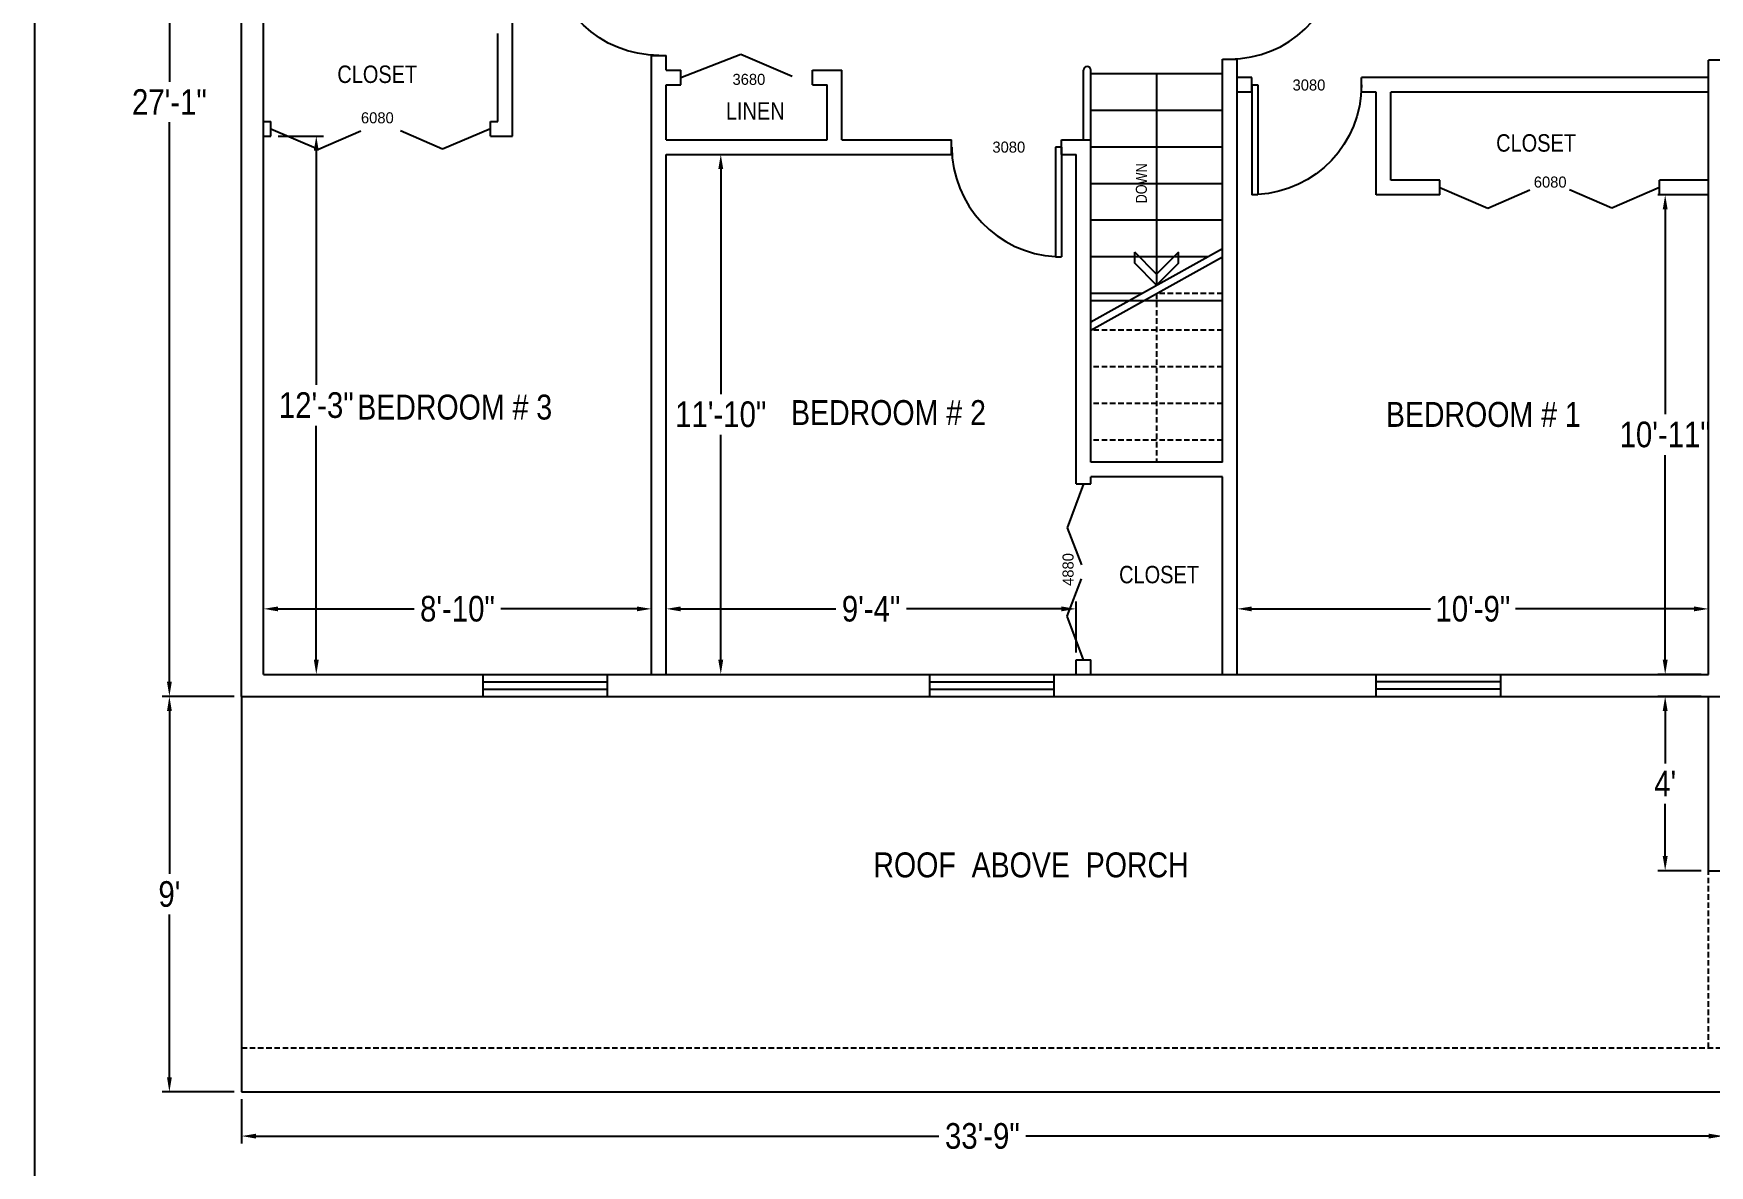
# Model space of a CAD drawing. Header units: inches. Extents: x -1842 to 12195, y -2228 to 2193.
# Drawn here: x 3852.1 to 4310, y 567.8 to 876.9 of the extents above; entities that cross this region are included whole.
import ezdxf

# ---------------------------------------------------------------- set-up
doc = ezdxf.new("R2010")
doc.units = ezdxf.units.IN
doc.header["$LTSCALE"] = 6
doc.header["$MEASUREMENT"] = 0
doc.linetypes.add('HIDDEN', pattern=[0.375, 0.25, -0.125])
for name, color, linetype in [('ARWALL', 7, 'HIDDEN'), ('Title Block', 7, 'Continuous'), ('TITLES', 3, 'Continuous'), ('TXT', 4, 'Continuous'), ('windows', 4, 'Continuous')]:
    doc.layers.add(name, color=color, linetype=linetype)
doc.styles.add('ARCHSTYLSHX', font='ARCHSTYL.SHX')
doc.styles.add('HS-DESIGN-TTLB', font='GOTHIC.TTF')
doc.styles.get("Standard").update_dxf_attribs({"font": 'ARIALN.TTF'})
doc.dimstyles.get("Standard").update_dxf_attribs({"dimtxt": 7, "dimasz": 4, "dimexe": 2, "dimexo": 2, "dimgap": 2, "dimtad": 0, "dimtih": 1, "dimtoh": 1, "dimdec": 0, "dimzin": 0, "dimdsep": 46, "dimlunit": 4, "dimtxsty": 'Standard', "dimcen": 0.09, "dimclrd": 3, "dimclre": 3, "dimclrt": 3, "dimadec": 0, "dimazin": 0, "dimtfac": 1, "dimtdec": 0, "dimtofl": 0, "dimtmove": 0, "dimatfit": 3, "dimfxl": 1, "dimtolj": 1, "dimtzin": 0, "dimarcsym": 0})
doc.dimstyles.new('STANDARD$0', dxfattribs={"dimtxt": 6, "dimasz": 3, "dimexe": 4, "dimexo": 24, "dimgap": 0.5, "dimtad": 1, "dimdec": 1, "dimzin": 3, "dimdsep": 46, "dimlunit": 4, "dimtxsty": 'ARCHSTYLSHX', "dimblk1": 'OBLIQUE', "dimblk2": 'OBLIQUE', "dimsah": 1, "dimcen": 0.0625, "dimdle": 4, "dimadec": 0, "dimazin": 0, "dimtfac": 1, "dimtdec": 1, "dimtofl": 0, "dimtmove": 0, "dimatfit": 3, "dimldrblk": 'OBLIQUE', "dimfxl": 1, "dimfrac": 2, "dimtolj": 1, "dimtzin": 0, "dimlwd": 9, "dimlwe": 13, "dimarcsym": 0})

# ---------------------------------------------------------------- blocks, each defined once
blk = doc.blocks.new('*D88')
at = {"layer": 'Defpoints', "color": 0, "transparency": 16777216}
for p in [(3908.93, 1020.48), (3889.23, 695.88), (3908.93, 695.88)]:
    blk.add_point(p, dxfattribs=at)
at = {"layer": 'Title Block', "color": 3, "lineweight": -2, "transparency": 16777216}
for p, q in [((3906.93, 1020.48), (3887.23, 1020.48)), ((3889.23, 1016.48), (3889.23, 863.69)), ((3889.23, 699.88), (3889.23, 852.66)), ((3906.93, 695.88), (3887.23, 695.88))]:
    blk.add_line(p, q, dxfattribs=at)
at = {"layer": 'Title Block', "color": 3, "transparency": 16777216}
for points in [[(3888.57, 1016.48), (3889.9, 1016.48), (3889.23, 1020.48)], [(3888.57, 699.88), (3889.9, 699.88), (3889.23, 695.88)]]:
    blk.add_solid(points, dxfattribs=at)
at = {"layer": 'Title Block', "color": 3, "transparency": 16777216, "insert": (3889.23, 858.18), "char_height": 7, "attachment_point": 5}
blk.add_mtext('\\A1;27\'-1"', dxfattribs=at)
blk = doc.blocks.new('door')
at = {"layer": 'windows'}
for p, q in [((9950.29, 7178.88), (9948.56, 7178.88)), ((9948.56, 7178.88), (9948.56, 7146.97)), ((9950.29, 7178.88), (9948.56, 7178.88)), ((9950.29, 7178.88), (9950.29, 7146.97)), ((9948.56, 7146.97), (9950.29, 7146.97))]:
    blk.add_line(p, q, dxfattribs=at)
blk.add_arc((9950.29, 7178.88), 31.9, 180, 266.8995, dxfattribs=at)
blk = doc.blocks.new('*D104')
at = {"layer": 'Defpoints', "color": 0, "transparency": 16777216}
for p in [(3914.93, 719.78), (3914.93, 701.88), (4020.93, 701.88)]:
    blk.add_point(p, dxfattribs=at)
at = {"layer": 'Title Block', "color": 3, "lineweight": -2, "transparency": 16777216}
for p, q in [((3914.93, 703.88), (3914.93, 721.78)), ((3918.93, 719.78), (3956.06, 719.78)), ((4016.93, 719.78), (3979.8, 719.78)), ((4020.93, 703.88), (4020.93, 721.78))]:
    blk.add_line(p, q, dxfattribs=at)
at = {"layer": 'Title Block', "color": 3, "transparency": 16777216}
for points in [[(3918.93, 720.44), (3918.93, 719.11), (3914.93, 719.78)], [(4016.93, 720.44), (4016.93, 719.11), (4020.93, 719.78)]]:
    blk.add_solid(points, dxfattribs=at)
at = {"layer": 'Title Block', "color": 3, "transparency": 16777216, "insert": (3967.93, 719.78), "char_height": 7, "attachment_point": 5}
blk.add_mtext('\\A1;8\'-10"', dxfattribs=at)
blk = doc.blocks.new('*D92')
at = {"layer": 'Defpoints', "color": 0, "transparency": 16777216}
for p in [(4136.93, 719.78), (4136.93, 705.88), (4024.93, 701.88)]:
    blk.add_point(p, dxfattribs=at)
at = {"layer": 'Title Block', "color": 3, "lineweight": -2, "transparency": 16777216}
for p, q in [((4024.93, 703.88), (4024.93, 721.78)), ((4028.93, 719.78), (4071.29, 719.78)), ((4132.93, 719.78), (4090.57, 719.78)), ((4136.93, 707.88), (4136.93, 721.78))]:
    blk.add_line(p, q, dxfattribs=at)
at = {"layer": 'Title Block', "color": 3, "transparency": 16777216}
for points in [[(4028.93, 720.44), (4028.93, 719.11), (4024.93, 719.78)], [(4132.93, 720.44), (4132.93, 719.11), (4136.93, 719.78)]]:
    blk.add_solid(points, dxfattribs=at)
at = {"layer": 'Title Block', "color": 3, "transparency": 16777216, "insert": (4080.93, 719.78), "char_height": 7, "attachment_point": 5}
blk.add_mtext('\\A1;9\'-4"', dxfattribs=at)
blk = doc.blocks.new('*D93')
at = {"layer": 'Defpoints', "color": 0, "transparency": 16777216}
for p in [(4309.73, 719.78), (4180.93, 701.88), (4309.73, 701.88)]:
    blk.add_point(p, dxfattribs=at)
at = {"layer": 'Title Block', "color": 3, "lineweight": -2, "transparency": 16777216}
for p, q in [((4180.93, 703.88), (4180.93, 721.78)), ((4184.93, 719.78), (4233.73, 719.78)), ((4305.73, 719.78), (4256.93, 719.78)), ((4309.73, 703.88), (4309.73, 721.78))]:
    blk.add_line(p, q, dxfattribs=at)
at = {"layer": 'Title Block', "color": 3, "transparency": 16777216}
for points in [[(4184.93, 720.44), (4184.93, 719.11), (4180.93, 719.78)], [(4305.73, 720.44), (4305.73, 719.11), (4309.73, 719.78)]]:
    blk.add_solid(points, dxfattribs=at)
at = {"layer": 'Title Block', "color": 3, "transparency": 16777216, "insert": (4245.33, 719.78), "char_height": 7, "attachment_point": 5}
blk.add_mtext('\\A1;10\'-9"', dxfattribs=at)
blk = doc.blocks.new('*D94')
at = {"layer": 'Defpoints', "color": 0, "transparency": 16777216}
for p in [(3916.93, 848.88), (3914.93, 701.88), (3929.36, 701.88)]:
    blk.add_point(p, dxfattribs=at)
at = {"layer": 'Title Block', "color": 3, "lineweight": -2, "transparency": 16777216}
for p, q in [((3918.93, 848.88), (3931.36, 848.88)), ((3929.36, 844.88), (3929.36, 780.95)), ((3929.36, 705.88), (3929.36, 769.8)), ((3916.93, 701.88), (3931.36, 701.88))]:
    blk.add_line(p, q, dxfattribs=at)
at = {"layer": 'Title Block', "color": 3, "transparency": 16777216}
for points in [[(3928.69, 844.88), (3930.03, 844.88), (3929.36, 848.88)], [(3928.69, 705.88), (3930.03, 705.88), (3929.36, 701.88)]]:
    blk.add_solid(points, dxfattribs=at)
at = {"layer": 'Title Block', "color": 3, "transparency": 16777216, "insert": (3929.36, 775.38), "char_height": 7, "attachment_point": 5}
blk.add_mtext('\\A1;12\'-3"', dxfattribs=at)
blk = doc.blocks.new('*D95')
at = {"layer": 'Defpoints', "color": 0, "transparency": 16777216}
for p in [(4024.93, 843.88), (4024.93, 701.88), (4039.86, 701.88)]:
    blk.add_point(p, dxfattribs=at)
at = {"layer": 'Title Block', "color": 3, "lineweight": -2, "transparency": 16777216}
for p, q in [((4026.93, 843.88), (4041.86, 843.88)), ((4039.86, 839.88), (4039.86, 778.45)), ((4039.86, 705.88), (4039.86, 767.3)), ((4026.93, 701.88), (4041.86, 701.88))]:
    blk.add_line(p, q, dxfattribs=at)
at = {"layer": 'Title Block', "color": 3, "transparency": 16777216}
for points in [[(4039.19, 839.88), (4040.53, 839.88), (4039.86, 843.88)], [(4039.19, 705.88), (4040.53, 705.88), (4039.86, 701.88)]]:
    blk.add_solid(points, dxfattribs=at)
at = {"layer": 'Title Block', "color": 3, "transparency": 16777216, "insert": (4039.86, 772.88), "char_height": 7, "attachment_point": 5}
blk.add_mtext('\\A1;11\'-10"', dxfattribs=at)
blk = doc.blocks.new('*D96')
at = {"layer": 'Defpoints', "color": 0, "transparency": 16777216}
for p in [(4309.73, 832.84), (4297.86, 701.88), (4309.73, 701.88)]:
    blk.add_point(p, dxfattribs=at)
at = {"layer": 'Title Block', "color": 3, "lineweight": -2, "transparency": 16777216}
for p, q in [((4307.73, 832.84), (4295.86, 832.84)), ((4297.86, 828.84), (4297.86, 772.93)), ((4297.86, 705.88), (4297.86, 761.78)), ((4307.73, 701.88), (4295.86, 701.88))]:
    blk.add_line(p, q, dxfattribs=at)
at = {"layer": 'Title Block', "color": 3, "transparency": 16777216}
for points in [[(4297.19, 828.84), (4298.53, 828.84), (4297.86, 832.84)], [(4297.19, 705.88), (4298.53, 705.88), (4297.86, 701.88)]]:
    blk.add_solid(points, dxfattribs=at)
at = {"layer": 'Title Block', "color": 3, "transparency": 16777216, "insert": (4297.86, 767.36), "char_height": 7, "attachment_point": 5}
blk.add_mtext('\\A1;10\'-11"', dxfattribs=at)
blk = doc.blocks.new('*D167')
at = {"layer": 'Defpoints', "color": 0, "transparency": 16777216}
for p in [(3908.93, 695.88), (3889.23, 587.88), (3908.93, 587.88)]:
    blk.add_point(p, dxfattribs=at)
at = {"layer": 'Title Block', "color": 3, "lineweight": -2, "transparency": 16777216}
for p, q in [((3906.93, 695.88), (3887.23, 695.88)), ((3889.23, 691.88), (3889.23, 647.45)), ((3889.23, 591.88), (3889.23, 636.3)), ((3906.93, 587.88), (3887.23, 587.88))]:
    blk.add_line(p, q, dxfattribs=at)
at = {"layer": 'Title Block', "color": 3, "transparency": 16777216}
for points in [[(3888.57, 691.88), (3889.9, 691.88), (3889.23, 695.88)], [(3888.57, 591.88), (3889.9, 591.88), (3889.23, 587.88)]]:
    blk.add_solid(points, dxfattribs=at)
at = {"layer": 'Title Block', "color": 3, "transparency": 16777216, "insert": (3889.23, 641.88), "char_height": 7, "attachment_point": 5}
blk.add_mtext("\\A1;9'", dxfattribs=at)
blk = doc.blocks.new('*D168')
at = {"layer": 'Defpoints', "color": 0, "transparency": 16777216}
for p in [(3908.93, 587.88), (4313.73, 587.88), (4313.73, 575.82)]:
    blk.add_point(p, dxfattribs=at)
at = {"layer": 'Title Block', "color": 3, "lineweight": -2, "transparency": 16777216}
for p, q in [((3908.93, 585.88), (3908.93, 573.82)), ((4313.73, 585.88), (4313.73, 573.82)), ((3912.93, 575.82), (4099.46, 575.82)), ((4309.73, 575.82), (4123.2, 575.82))]:
    blk.add_line(p, q, dxfattribs=at)
at = {"layer": 'Title Block', "color": 3, "transparency": 16777216}
for points in [[(3912.93, 576.48), (3912.93, 575.15), (3908.93, 575.82)], [(4309.73, 576.48), (4309.73, 575.15), (4313.73, 575.82)]]:
    blk.add_solid(points, dxfattribs=at)
at = {"layer": 'Title Block', "color": 3, "transparency": 16777216, "insert": (4111.33, 575.82), "char_height": 7, "attachment_point": 5}
blk.add_mtext('\\A1;33\'-9"', dxfattribs=at)
blk = doc.blocks.new('*D171')
at = {"layer": 'Defpoints', "color": 0, "transparency": 16777216}
for p in [(4309.73, 695.88), (4297.86, 648.28), (4309.73, 648.28)]:
    blk.add_point(p, dxfattribs=at)
at = {"layer": 'Title Block', "color": 3, "lineweight": -2, "transparency": 16777216}
for p, q in [((4307.73, 695.88), (4295.86, 695.88)), ((4297.86, 691.88), (4297.86, 677.58)), ((4297.86, 652.28), (4297.86, 666.58)), ((4307.73, 648.28), (4295.86, 648.28))]:
    blk.add_line(p, q, dxfattribs=at)
at = {"layer": 'Title Block', "color": 3, "transparency": 16777216}
for points in [[(4297.19, 691.88), (4298.53, 691.88), (4297.86, 695.88)], [(4297.19, 652.28), (4298.53, 652.28), (4297.86, 648.28)]]:
    blk.add_solid(points, dxfattribs=at)
at = {"layer": 'Title Block', "color": 3, "transparency": 16777216, "insert": (4297.86, 672.08), "char_height": 7, "attachment_point": 5}
blk.add_mtext("\\A1;4'", dxfattribs=at)

msp = doc.modelspace()

# ---------------------------------------------------------------- linework, layer by layer
at = {"const_width": 0.5}
msp.add_lwpolyline([(3852.3612751, 368.173134), (3852.3612751, 1494.6223555)], dxfattribs=at)
msp.add_lwpolyline([(3852.3612751, 368.173134), (3852.3612751, 1494.6223555)], dxfattribs=at)
at = {"layer": 'ARWALL', "color": 7}
for p, q in [((4176.9317762, 805.8778393), (4158.9317762, 805.8778393)), ((4158.9317762, 805.8778393), (4158.9317762, 759.8778393)), ((4176.9317762, 795.8778393), (4140.9317762, 795.8778393)), ((4176.9317762, 785.8778393), (4140.9317762, 785.8778393)), ((4176.9317762, 775.8778393), (4140.9317762, 775.8778393)), ((4176.9317762, 765.8778393), (4140.9317762, 765.8778393)), ((4309.7317762, 599.8778393), (4309.7317762, 648.2778393)), ((3908.9317762, 599.8778393), (4309.7317762, 599.8778393)), ((3908.9317762, 599.8778393), (4561.7317762, 599.8778393))]:
    msp.add_line(p, q, dxfattribs=at)
at = {"layer": 'Title Block'}
for p, q in [((3852.3612751, 1494.6223555), (3852.3612751, 368.173134)), ((3908.9317762, 695.8778393), (3908.9317762, 1020.4778393)), ((3914.9317762, 701.8778393), (3914.9317762, 1014.4778393)), ((3982.9317762, 848.8778393), (3982.9317762, 904.8778393)), ((3978.9317762, 852.8778393), (3978.9317762, 876.8778393)), ((4020.9317762, 870.8778393), (4024.9317762, 870.8778393)), ((4020.9317762, 701.8778393), (4020.9317762, 870.8778393)), ((4024.9317762, 866.8778393), (4024.9317762, 870.8778393)), ((4024.9317762, 866.8778393), (4028.9317762, 866.8778393)), ((4028.9317762, 862.8778393), (4028.9317762, 866.8778393)), ((4064.9317762, 866.8778393), (4072.9317762, 866.8778393)), ((4064.9317762, 862.8778393), (4064.9317762, 866.8778393)), ((4072.9317762, 847.8778393), (4072.9317762, 866.8778393)), ((4138.9317762, 847.8778393), (4138.9317762, 866.8778393)), ((4140.9317762, 847.8778393), (4140.9317762, 866.8778393)), ((4176.9317762, 865.8778393), (4140.9317762, 865.8778393)), ((4176.9317762, 759.8778393), (4176.9317762, 869.8778393)), ((4176.9317762, 869.8778393), (4180.9317762, 869.8778393)), ((4180.9317762, 701.8778393), (4180.9317762, 869.8778393)), ((4309.7317762, 701.8778393), (4309.7317762, 869.5766679)), ((4315.7317762, 869.5766679), (4309.7317762, 869.5766679)), ((4024.9317762, 862.8778393), (4028.9317762, 862.8778393)), ((4024.9317762, 847.8778393), (4024.9317762, 862.8778393)), ((4064.9317762, 862.8778393), (4068.9317762, 862.8778393)), ((4068.9317762, 847.8778393), (4068.9317762, 862.8778393)), ((4184.9317762, 864.8361496), (4180.9317762, 864.8361496)), ((4184.9317762, 860.8361496), (4180.9317762, 860.8361496)), ((4184.9317762, 860.8361496), (4184.9317762, 864.8361496)), ((4309.7317762, 864.8361496), (4214.9317762, 864.8361496)), ((4214.9317762, 860.8361496), (4214.9317762, 864.8361496)), ((4218.9317762, 860.8361496), (4214.9317762, 860.8361496)), ((4218.9317762, 832.8361496), (4218.9317762, 860.8361496)), ((4309.7317762, 860.8361496), (4222.9317762, 860.8361496)), ((4222.9317762, 836.8361496), (4222.9317762, 860.8361496)), ((3914.9317762, 852.8778393), (3916.9317762, 852.8778393)), ((3916.9317762, 848.8778393), (3916.9317762, 852.8778393)), ((3976.9317762, 852.8778393), (3978.9317762, 852.8778393)), ((3976.9317762, 848.8778393), (3976.9317762, 852.8778393)), ((4176.9317762, 855.8778393), (4140.9317762, 855.8778393)), ((3914.9317762, 848.8778393), (3916.9317762, 848.8778393)), ((3976.9317762, 848.8778393), (3982.9317762, 848.8778393)), ((4024.9317762, 847.8778393), (4068.9317762, 847.8778393)), ((4072.9317762, 847.8778393), (4102.9317762, 847.8778393)), ((4102.9317762, 843.8778393), (4102.9317762, 847.8778393)), ((4132.9317762, 847.8778393), (4140.9317762, 847.8778393)), ((4132.9317762, 843.8778393), (4132.9317762, 847.8778393)), ((4140.9317762, 759.8778393), (4140.9317762, 847.8778393)), ((4024.9317762, 843.8778393), (4102.9317762, 843.8778393)), ((4024.9317762, 701.8778393), (4024.9317762, 843.8778393)), ((4132.9317762, 843.8778393), (4136.9317762, 843.8778393)), ((4136.9317762, 753.8778393), (4136.9317762, 843.8778393)), ((4176.9317762, 845.8778393), (4140.9317762, 845.8778393)), ((4176.9317762, 835.8778393), (4140.9317762, 835.8778393)), ((4176.9317762, 835.8778393), (4140.9317762, 835.8778393)), ((4176.9317762, 835.8778393), (4140.9317762, 835.8778393)), ((4236.3317762, 836.8361496), (4222.9317762, 836.8361496)), ((4236.3317762, 832.8361496), (4236.3317762, 836.8361496)), ((4309.7317762, 836.8361496), (4296.3317762, 836.8361496)), ((4296.3317762, 832.8361496), (4296.3317762, 836.8361496)), ((4236.3317762, 832.8361496), (4218.9317762, 832.8361496)), ((4309.7317762, 832.8361496), (4296.3317762, 832.8361496)), ((4176.9317762, 825.8778393), (4140.9317762, 825.8778393)), ((4140.9317762, 798.1657572), (4176.9317762, 818.1657572)), ((4172.8135241, 815.8778393), (4140.9317762, 815.8778393)), ((4140.9317762, 795.8778393), (4176.9317762, 815.8778393)), ((4154.8135241, 805.8778393), (4140.9317762, 805.8778393)), ((4176.9317762, 803.8778393), (4140.9317762, 803.8778393)), ((4176.9317762, 759.8778393), (4140.9317762, 759.8778393)), ((4140.9317762, 753.8778393), (4140.9317762, 755.8778393)), ((4176.9317762, 755.8778393), (4140.9317762, 755.8778393)), ((4176.9317762, 701.8778393), (4176.9317762, 755.8778393)), ((4136.9317762, 753.8778393), (4140.9317762, 753.8778393)), ((4136.9317762, 753.8778393), (4140.9317762, 753.8778393)), ((4136.9317762, 705.8778393), (4140.9317762, 705.8778393)), ((4136.9317762, 701.8778393), (4136.9317762, 705.8778393)), ((4140.9317762, 701.8778393), (4140.9317762, 705.8778393)), ((3914.9317762, 701.8778393), (4309.7317762, 701.8778393)), ((3974.9317762, 695.8778393), (3974.9317762, 701.8778393)), ((4008.9317762, 695.8778393), (4008.9317762, 701.8778393)), ((4096.9317762, 695.8778393), (4096.9317762, 701.8778393)), ((4130.9317762, 695.8778393), (4130.9317762, 701.8778393)), ((4218.9317762, 695.8778393), (4218.9317762, 701.8778393)), ((4252.9317762, 695.8778393), (4252.9317762, 701.8778393)), ((3908.9317762, 695.8778393), (4315.7317762, 695.8778393)), ((3908.9317762, 695.8778393), (3908.9317762, 587.8778393)), ((4309.7317762, 648.2778393), (4309.7317762, 695.8778393)), ((4309.7317762, 648.2778393), (4561.7317762, 648.2778393)), ((3908.9317762, 587.8778393), (4561.7317762, 587.8778393))]:
    msp.add_line(p, q, dxfattribs=at)
msp.add_arc((4139.9317762, 866.8778393), 1, 0, 180, dxfattribs=at)
at = {"layer": 'TXT'}
for p, q in [((4028.9317762, 864.8778393), (4045.3613935, 871.2778393)), ((4045.3613935, 871.2778393), (4059.3613935, 865.2778393)), ((3916.9317762, 850.8778393), (3930.0021588, 845.2778393)), ((3930.0021588, 845.2778393), (3941.5021588, 850.2778393)), ((3963.8613935, 845.2778393), (3952.3613935, 850.2778393)), ((3976.9317762, 850.8778393), (3963.8613935, 845.2778393)), ((4236.3317762, 834.8361496), (4249.4021588, 829.2361496)), ((4249.4021588, 829.2361496), (4260.9021588, 834.2361496)), ((4283.2613935, 829.2361496), (4271.7613935, 834.2361496)), ((4296.3317762, 834.8361496), (4283.2613935, 829.2361496)), ((3974.9317762, 699.8778393), (4008.9317762, 699.8778393)), ((3974.9317762, 697.8778393), (4008.9317762, 697.8778393)), ((4096.9317762, 699.8778393), (4130.9317762, 699.8778393)), ((4096.9317762, 697.8778393), (4130.9317762, 697.8778393)), ((4252.9317762, 699.8778393), (4218.9317762, 699.8778393)), ((4252.9317762, 697.8778393), (4218.9317762, 697.8778393))]:
    msp.add_line(p, q, dxfattribs=at)
at = {"layer": 'TXT', "color": 4}
for p, q in [((4158.9317762, 865.8778393), (4158.9317762, 808.1657572)), ((4152.9317762, 814.1657572), (4152.9317762, 817.1657572)), ((4164.9317762, 814.1657572), (4164.9317762, 817.1657572)), ((4138.9317762, 753.8778393), (4134.5146402, 741.9299111)), ((4134.5146402, 741.9299111), (4138.4285303, 731.7827897)), ((4134.5146402, 717.8257676), (4138.4285303, 727.972889)), ((4138.9317762, 705.8778393), (4134.5146402, 717.8257676))]:
    msp.add_line(p, q, dxfattribs=at)
for points in [[(4164.9317762, 817.1657572), (4158.9317762, 811.1657572), (4152.9317762, 817.1657572)], [(4164.9317762, 814.1657572), (4158.9317762, 808.1657572), (4152.9317762, 814.1657572)]]:
    msp.add_lwpolyline(points, dxfattribs=at)

# ---------------------------------------------------------------- block references
at = {"layer": 'TITLES', "yscale": 0.939173425781899, "zscale": 0.939173425781899}
for p, xscale, rotation in [((-2719.2775438, -8444.1675696), -0.939173425781899, 270), ((10921.1410962, -8445.1675696), 0.939173425781899, 90.00000000000001)]:
    msp.add_blockref('door', p, dxfattribs=dict(at, xscale=xscale, rotation=rotation))
for p, xscale in [((13529.9771852, -5879.3731704), -0.939173425781899), ((-5212.1136328, -5896.3314807), 0.939173425781899)]:
    msp.add_blockref('door', p, dxfattribs=dict(at, xscale=xscale))

# ---------------------------------------------------------------- texts
at = {"attachment_point": 1}
for s, insert, char_height, width in [('\\A1;CLOSET', (3935.1114237, 868.1381378), 4.76054208, 28.741858457), ('\\A1;LINEN', (4041.252189, 858.1260556), 4.76054208, 28.741858457), ('\\A1;CLOSET', (4251.6818064, 849.3843659), 4.76054208, 28.741858457), ('\\A1;BEDROOM # 3', (3940.5539093, 778.2778393), 6.8007744, 110.476910075), ('\\A1;BEDROOM # 2', (4059.0539093, 776.7778393), 6.8007744, 110.476910075), ('\\A1;BEDROOM # 1', (4221.5539093, 776.2778393), 6.8007744, 110.476910075), ('\\A1;CLOSET', (4148.6818064, 731.5260556), 4.76054208, 28.741858457), ('\\A1;ROOF  ABOVE  PORCH', (4081.5539093, 653.2778393), 6.8007744, 110.476910075)]:
    msp.add_mtext(s, dxfattribs=dict(at, insert=insert, char_height=char_height, width=width))
at = {"insert": (4153.2499378, 830.5086441), "char_height": 3.0096, "width": 28.741858457, "attachment_point": 1, "rotation": 90}
msp.add_mtext('\\A1;DOWN', dxfattribs=at)
at = {"layer": 'Title Block', "char_height": 3.0096, "width": 43.611515527, "attachment_point": 1, "style": 'HS-DESIGN-TTLB'}
for s, insert in [('3680', (4043.0670341, 865.8714271)), ('3080', (4196.0670341, 864.3297374)), ('6080', (3941.5670341, 855.3714271)), ('3080', (4114.0670341, 847.3714271)), ('6080', (4261.9670341, 837.8297374))]:
    msp.add_mtext(s, dxfattribs=dict(at, insert=insert))
at = {"layer": 'Title Block', "insert": (4133.2242787, 726.0547107), "char_height": 3.0096, "width": 43.611515527, "attachment_point": 1, "rotation": 90, "style": 'HS-DESIGN-TTLB'}
msp.add_mtext('4880', dxfattribs=at)

# ---------------------------------------------------------------- dimensions: what is measured, and where the dimension line sits
at = {"layer": 'Title Block'}
for base, p1, p2, picture, middle in [((3889.2317762, 695.8778393), (3908.9317762, 1020.4778393), (3908.9317762, 695.8778393), '*D88', (3889.2317762, 858.1778393)), ((3929.3613935, 701.8778393), (3916.9317762, 848.8778393), (3914.9317762, 701.8778393), '*D94', (3929.3613935, 775.3778393)), ((4039.8613935, 701.8778393), (4024.9317762, 843.8778393), (4024.9317762, 701.8778393), '*D95', (4039.8613935, 772.8778393)), ((4297.8613935, 701.8778393), (4309.7317762, 832.8361496), (4309.7317762, 701.8778393), '*D96', (4297.8613935, 767.3569945))]:
    dim = msp.add_linear_dim(base=base, p1=p1, p2=p2, angle=90, dimstyle='Standard', dxfattribs=at)
    dim.commit()
    dim.dimension.update_dxf_attribs({"geometry": picture, "text_midpoint": middle})
for base, p1, p2, picture, middle in [((3914.9317762, 719.7778393), (4020.9317762, 701.8778393), (3914.9317762, 701.8778393), '*D104', (3967.9317762, 719.7778393)), ((4136.9317762, 719.7778393), (4024.9317762, 701.8778393), (4136.9317762, 705.8778393), '*D92', (4080.9317762, 719.7778393)), ((4309.7317762, 719.7778393), (4180.9317762, 701.8778393), (4309.7317762, 701.8778393), '*D93', (4245.3317762, 719.7778393))]:
    dim = msp.add_linear_dim(base=base, p1=p1, p2=p2, dimstyle='Standard', dxfattribs=at)
    dim.commit()
    dim.dimension.update_dxf_attribs({"geometry": picture, "text_midpoint": middle})
for base, p1, p2, picture, middle in [((3889.2317762, 587.8778393), (3908.9317762, 695.8778393), (3908.9317762, 587.8778393), '*D167', (3889.2317762, 641.8778393)), ((4297.8613935, 648.2778393), (4309.7317762, 695.8778393), (4309.7317762, 648.2778393), '*D171', (4297.8613935, 672.0778393))]:
    dim = msp.add_linear_dim(base=base, p1=p1, p2=p2, angle=90, dimstyle='STANDARD$0', override={"dimtxt": 7, "dimasz": 4, "dimexe": 2, "dimexo": 2, "dimgap": 2, "dimtad": 0, "dimtih": 1, "dimtoh": 1, "dimdec": 0, "dimzin": 0, "dimtxsty": 'Standard', "dimsah": 0, "dimcen": 0.09, "dimdle": 0, "dimclrd": 3, "dimclre": 3, "dimclrt": 3, "dimtdec": 0, "dimfrac": 0, "dimlwd": 65534, "dimlwe": 65534}, dxfattribs=at)
    dim.commit()
    dim.dimension.update_dxf_attribs({"geometry": picture, "text_midpoint": middle})
dim = msp.add_linear_dim(base=(4313.7317762, 575.8154174), p1=(3908.9317762, 587.8778393), p2=(4313.7317762, 587.8778393), dimstyle='STANDARD$0', override={"dimtxt": 7, "dimasz": 4, "dimexe": 2, "dimexo": 2, "dimgap": 2, "dimtad": 0, "dimtih": 1, "dimtoh": 1, "dimdec": 0, "dimzin": 0, "dimtxsty": 'Standard', "dimsah": 0, "dimcen": 0.09, "dimdle": 0, "dimclrd": 3, "dimclre": 3, "dimclrt": 3, "dimtdec": 0, "dimfrac": 0, "dimlwd": 65534, "dimlwe": 65534}, dxfattribs=at)
dim.commit()
dim.dimension.update_dxf_attribs({"geometry": '*D168', "text_midpoint": (4111.3317762, 575.8154174)})

doc.saveas('drawing.dxf')
